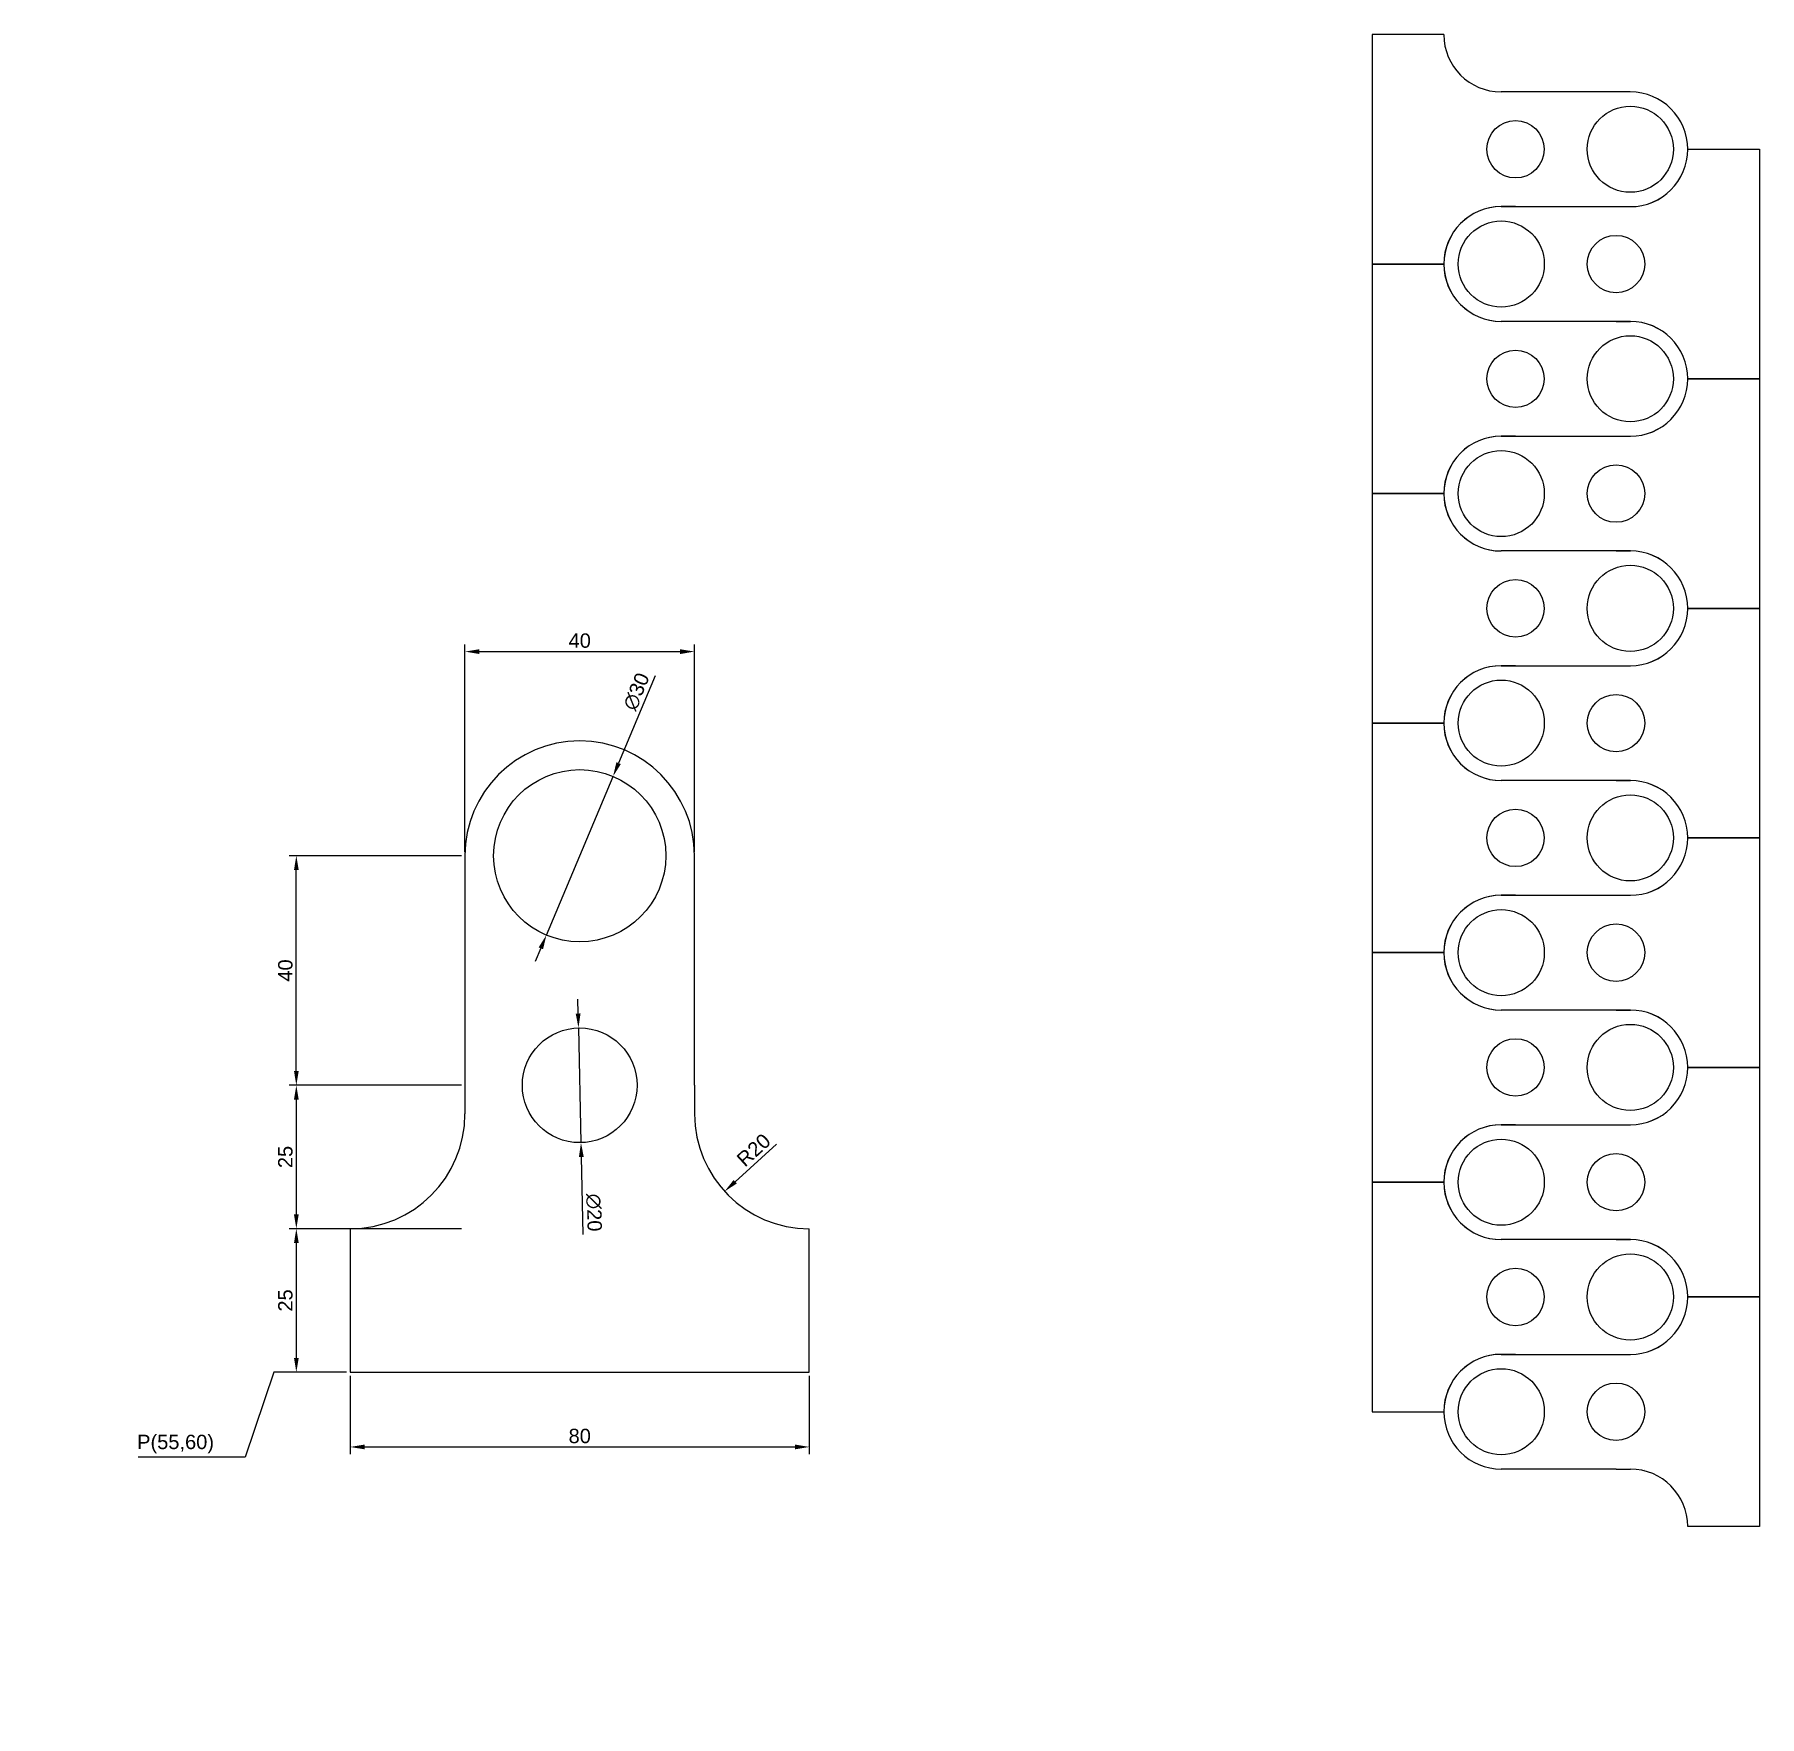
# Model space of a CAD drawing. Header units: millimetres. Extents: x 0 to 301, y 0 to 293.
import ezdxf

# ---------------------------------------------------------------- set-up
doc = ezdxf.new("R2010")
doc.units = ezdxf.units.MM
doc.layers.add('tasma', color=7, linetype='Continuous')
doc.layers.add('tasma @ 1', color=7, linetype='Continuous')
doc.styles.get("Standard").update_dxf_attribs({"font": 'arial.ttf'})
doc.dimstyles.new('ISO-25', dxfattribs={"dimtxt": 2.5, "dimasz": 2.5, "dimexe": 1.25, "dimexo": 0.625, "dimtad": 1, "dimtxsty": 'Standard', "dimcen": 2.5, "dimadec": 0, "dimazin": 0, "dimtfac": 1, "dimtmove": 0, "dimatfit": 3, "dimfxl": 1, "dimarcsym": 0})

# ---------------------------------------------------------------- blocks, each defined once
blk = doc.blocks.new('*D5')
at = {"layer": 'Defpoints', "color": 0}
for p in [(55, 60), (135, 60), (135, 46.97)]:
    blk.add_point(p, dxfattribs=at)
at = {"layer": 'tasma', "color": 0, "lineweight": -2}
for p, q in [((55, 59.38), (55, 45.72)), ((135, 59.38), (135, 45.72)), ((57.5, 46.97), (132.5, 46.97))]:
    blk.add_line(p, q, dxfattribs=at)
at = {"layer": 'tasma', "color": 0}
for points in [[(57.5, 47.39), (57.5, 46.56), (55, 46.97)], [(132.5, 47.39), (132.5, 46.56), (135, 46.97)]]:
    blk.add_solid(points, dxfattribs=at)
at = {"layer": 'tasma', "color": 0, "insert": (95, 48.87), "char_height": 2.5, "attachment_point": 5}
blk.add_mtext('80', dxfattribs=at)
blk = doc.blocks.new('*D6')
at = {"layer": 'Defpoints', "color": 0}
for p in [(55, 85), (45.62, 60), (55, 60)]:
    blk.add_point(p, dxfattribs=at)
at = {"layer": 'tasma', "color": 0, "lineweight": -2}
for p, q in [((54.37, 85), (44.37, 85)), ((45.62, 82.5), (45.62, 62.5)), ((54.37, 60), (44.37, 60))]:
    blk.add_line(p, q, dxfattribs=at)
at = {"layer": 'tasma', "color": 0}
for points in [[(45.21, 82.5), (46.04, 82.5), (45.62, 85)], [(45.21, 62.5), (46.04, 62.5), (45.62, 60)]]:
    blk.add_solid(points, dxfattribs=at)
at = {"layer": 'tasma', "color": 0, "insert": (43.72, 72.5), "char_height": 2.5, "attachment_point": 5, "rotation": 90}
blk.add_mtext('25', dxfattribs=at)
blk = doc.blocks.new('*D8')
at = {"layer": 'Defpoints', "color": 0}
for p in [(75, 110), (45.62, 85), (75, 85)]:
    blk.add_point(p, dxfattribs=at)
at = {"layer": 'tasma', "color": 0, "lineweight": -2}
for p, q in [((74.38, 110), (44.37, 110)), ((45.62, 107.5), (45.62, 87.5)), ((74.38, 85), (44.37, 85))]:
    blk.add_line(p, q, dxfattribs=at)
at = {"layer": 'tasma', "color": 0}
for points in [[(45.21, 107.5), (46.04, 107.5), (45.62, 110)], [(45.21, 87.5), (46.04, 87.5), (45.62, 85)]]:
    blk.add_solid(points, dxfattribs=at)
at = {"layer": 'tasma', "color": 0, "insert": (43.72, 97.5), "char_height": 2.5, "attachment_point": 5, "rotation": 90}
blk.add_mtext('25', dxfattribs=at)
blk = doc.blocks.new('*D9')
at = {"layer": 'Defpoints', "color": 0}
for p in [(45.62, 150), (75, 150), (75, 110)]:
    blk.add_point(p, dxfattribs=at)
at = {"layer": 'tasma', "color": 0, "lineweight": -2}
for p, q in [((74.38, 150), (44.37, 150)), ((45.62, 112.5), (45.62, 147.5)), ((74.38, 110), (44.37, 110))]:
    blk.add_line(p, q, dxfattribs=at)
at = {"layer": 'tasma', "color": 0}
for points in [[(45.21, 147.5), (46.04, 147.5), (45.62, 150)], [(45.21, 112.5), (46.04, 112.5), (45.62, 110)]]:
    blk.add_solid(points, dxfattribs=at)
at = {"layer": 'tasma', "color": 0, "insert": (43.72, 130), "char_height": 2.5, "attachment_point": 5, "rotation": 90}
blk.add_mtext('40', dxfattribs=at)
blk = doc.blocks.new('*D10')
at = {"layer": 'Defpoints', "color": 0}
for p in [(115, 185.57), (75, 150), (115, 150)]:
    blk.add_point(p, dxfattribs=at)
at = {"layer": 'tasma', "color": 0, "lineweight": -2}
for p, q in [((75, 150.62), (75, 186.82)), ((115, 150.62), (115, 186.82)), ((77.5, 185.57), (112.5, 185.57))]:
    blk.add_line(p, q, dxfattribs=at)
at = {"layer": 'tasma', "color": 0}
for points in [[(77.5, 185.98), (77.5, 185.15), (75, 185.57)], [(112.5, 185.98), (112.5, 185.15), (115, 185.57)]]:
    blk.add_solid(points, dxfattribs=at)
at = {"layer": 'tasma', "color": 0, "insert": (95, 187.47), "char_height": 2.5, "attachment_point": 5}
blk.add_mtext('40', dxfattribs=at)
blk = doc.blocks.new('*D11')
at = {"layer": 'Defpoints', "color": 0}
for p in [(100.81, 163.83), (89.19, 136.17)]:
    blk.add_point(p, dxfattribs=at)
at = {"layer": 'tasma', "color": 0, "lineweight": -2}
for p, q in [((108.16, 181.32), (101.78, 166.13)), ((89.19, 136.17), (100.81, 163.83)), ((88.22, 133.87), (87.25, 131.56))]:
    blk.add_line(p, q, dxfattribs=at)
at = {"layer": 'tasma', "color": 0}
for points in [[(101.39, 166.3), (102.16, 165.97), (100.81, 163.83)], [(87.84, 134.03), (88.61, 133.7), (89.19, 136.17)]]:
    blk.add_solid(points, dxfattribs=at)
at = {"layer": 'tasma', "color": 0, "insert": (104.88, 178.6), "char_height": 2.5, "attachment_point": 5, "rotation": 67.2105}
blk.add_mtext('∅30', dxfattribs=at)
blk = doc.blocks.new('*D12')
at = {"layer": 'Defpoints', "color": 0}
for p in [(94.78, 120), (95.22, 100)]:
    blk.add_point(p, dxfattribs=at)
at = {"layer": 'tasma', "color": 0, "lineweight": -2}
for p, q in [((94.72, 122.5), (94.66, 125)), ((94.78, 120), (95.22, 100)), ((95.58, 84), (95.28, 97.5))]:
    blk.add_line(p, q, dxfattribs=at)
at = {"layer": 'tasma', "color": 0}
for points in [[(95.14, 122.51), (94.3, 122.49), (94.78, 120)], [(95.7, 97.51), (94.86, 97.49), (95.22, 100)]]:
    blk.add_solid(points, dxfattribs=at)
at = {"layer": 'tasma', "color": 0, "insert": (97.47, 87.82), "char_height": 2.5, "attachment_point": 5, "rotation": 271.2802}
blk.add_mtext('∅20', dxfattribs=at)
blk = doc.blocks.new('*D13')
at = {"layer": 'Defpoints', "color": 0}
for p in [(135, 105), (120.24, 91.5)]:
    blk.add_point(p, dxfattribs=at)
at = {"layer": 'tasma', "color": 0, "lineweight": -2}
blk.add_line((129.26, 99.74), (122.09, 93.19), dxfattribs=at)
at = {"layer": 'tasma', "color": 0}
blk.add_solid([(121.81, 93.49), (122.37, 92.88), (120.24, 91.5)], dxfattribs=at)
at = {"layer": 'tasma', "color": 0, "insert": (125.31, 98.71), "char_height": 2.5, "attachment_point": 5, "rotation": 42.4593}
blk.add_mtext('R20', dxfattribs=at)
blk = doc.blocks.new('*D15')
at = {"layer": 'Defpoints', "color": 0}
for p in [(55, 60), (31.7, 45.2), (0, 0)]:
    blk.add_point(p, dxfattribs=at)
at = {"layer": 'tasma', "color": 0, "lineweight": -2}
for p, q in [((41.7, 60), (36.7, 45.2)), ((54.38, 60), (41.7, 60)), ((36.7, 45.2), (18.08, 45.2))]:
    blk.add_line(p, q, dxfattribs=at)
at = {"layer": 'tasma', "color": 0, "insert": (24.58, 47.47), "char_height": 2.5, "attachment_point": 5}
blk.add_mtext('P(55,60)', dxfattribs=at)

msp = doc.modelspace()

# ---------------------------------------------------------------- linework, layer by layer
for p, q in [((233.05, 293.106), (233.05, 253.106)), ((245.55, 293.106), (233.05, 293.106)), ((278.05, 283.106), (258.05, 283.106)), ((288.062, 273.106), (300.562, 273.106)), ((300.562, 273.106), (300.562, 233.106)), ((255.562, 263.106), (275.562, 263.106)), ((258.05, 263.106), (278.05, 263.106)), ((233.05, 253.106), (245.55, 253.106)), ((233.05, 253.106), (233.05, 213.106)), ((245.55, 253.106), (233.05, 253.106)), ((275.562, 243.106), (255.562, 243.106)), ((278.05, 243.106), (258.05, 243.106)), ((300.562, 233.106), (288.062, 233.106)), ((288.062, 233.106), (300.562, 233.106)), ((300.562, 233.106), (300.562, 193.106)), ((255.562, 223.106), (275.562, 223.106)), ((258.05, 223.106), (278.05, 223.106)), ((233.05, 213.106), (245.55, 213.106)), ((233.05, 213.106), (233.05, 173.106)), ((245.55, 213.106), (233.05, 213.106)), ((275.562, 203.106), (255.562, 203.106)), ((278.05, 203.106), (258.05, 203.106)), ((300.562, 193.106), (288.062, 193.106)), ((288.062, 193.106), (300.562, 193.106)), ((300.562, 193.106), (300.562, 153.106)), ((255.562, 183.106), (275.562, 183.106)), ((258.05, 183.106), (278.05, 183.106)), ((233.05, 173.106), (245.55, 173.106)), ((233.05, 173.106), (233.05, 133.106)), ((245.55, 173.106), (233.05, 173.106)), ((275.562, 163.106), (255.562, 163.106)), ((278.05, 163.106), (258.05, 163.106)), ((300.562, 153.106), (288.062, 153.106)), ((288.062, 153.106), (300.562, 153.106)), ((300.562, 153.106), (300.562, 113.106)), ((75, 150), (75, 110)), ((115, 110), (115, 150)), ((255.562, 143.106), (275.562, 143.106)), ((258.05, 143.106), (278.05, 143.106)), ((233.05, 133.106), (245.55, 133.106)), ((233.05, 133.106), (233.05, 93.106)), ((245.55, 133.106), (233.05, 133.106)), ((275.562, 123.106), (255.562, 123.106)), ((278.05, 123.106), (258.05, 123.106)), ((300.562, 113.106), (288.062, 113.106)), ((288.062, 113.106), (300.562, 113.106)), ((300.562, 113.106), (300.562, 73.106)), ((255.562, 103.106), (275.562, 103.106)), ((258.05, 103.106), (278.05, 103.106)), ((233.05, 93.106), (245.55, 93.106)), ((233.05, 93.106), (233.05, 53.106)), ((245.55, 93.106), (233.05, 93.106)), ((55, 85), (55, 60)), ((135, 60), (135, 85)), ((275.562, 83.106), (255.562, 83.106)), ((278.05, 83.106), (258.05, 83.106)), ((300.562, 73.106), (288.062, 73.106)), ((288.062, 73.106), (300.562, 73.106)), ((300.562, 73.106), (300.562, 33.106)), ((255.562, 63.106), (275.562, 63.106)), ((258.05, 63.106), (278.05, 63.106)), ((55, 60), (135, 60)), ((233.05, 53.106), (245.55, 53.106)), ((275.562, 43.106), (255.562, 43.106)), ((300.562, 33.106), (288.062, 33.106))]:
    msp.add_line(p, q)
for centre, radius in [((278.05, 273.106), 7.5), ((258.05, 273.106), 5), ((255.562, 253.106), 7.5), ((275.562, 253.106), 5), ((278.05, 233.106), 7.5), ((258.05, 233.106), 5), ((255.562, 213.106), 7.5), ((275.562, 213.106), 5), ((278.05, 193.106), 7.5), ((258.05, 193.106), 5), ((255.562, 173.106), 7.5), ((275.562, 173.106), 5), ((95, 150), 15), ((278.05, 153.106), 7.5), ((258.05, 153.106), 5), ((255.562, 133.106), 7.5), ((275.562, 133.106), 5), ((278.05, 113.106), 7.5), ((95, 110), 10), ((258.05, 113.106), 5), ((255.562, 93.106), 7.5), ((275.562, 93.106), 5), ((278.05, 73.106), 7.5), ((258.05, 73.106), 5), ((255.562, 53.106), 7.5), ((275.562, 53.106), 5)]:
    msp.add_circle(centre, radius)
for centre, radius, start, end in [((278.05, 273.106), 10, 270, 90), ((255.562, 253.106), 10, 90, 270), ((278.05, 233.106), 10, 270, 90), ((255.562, 213.106), 10, 90, 270), ((278.05, 193.106), 10, 270, 90), ((255.562, 173.106), 10, 90, 270), ((95, 150), 20, 0, 180), ((278.05, 153.106), 10, 270, 90), ((255.562, 133.106), 10, 90, 270), ((278.05, 113.106), 10, 270, 90), ((255.562, 93.106), 10, 90, 270), ((278.05, 73.106), 10, 270, 90), ((255.562, 53.106), 10, 90, 270)]:
    msp.add_arc(centre, radius, start, end)
at = {"layer": 'tasma'}
for p, q in [((258.05, 283.106), (255.55, 283.106)), ((253.05, 263.106), (253.05, 263.106)), ((258.05, 263.106), (255.55, 263.106)), ((275.562, 263.106), (278.062, 263.106)), ((258.05, 243.106), (255.55, 243.106)), ((275.562, 243.106), (278.062, 243.106)), ((280.562, 243.106), (280.562, 243.106)), ((253.05, 223.106), (253.05, 223.106)), ((258.05, 223.106), (255.55, 223.106)), ((275.562, 223.106), (278.062, 223.106)), ((258.05, 203.106), (255.55, 203.106)), ((275.562, 203.106), (278.062, 203.106)), ((280.562, 203.106), (280.562, 203.106)), ((253.05, 183.106), (253.05, 183.106)), ((258.05, 183.106), (255.55, 183.106)), ((275.562, 183.106), (278.062, 183.106)), ((258.05, 163.106), (255.55, 163.106)), ((275.562, 163.106), (278.062, 163.106)), ((280.562, 163.106), (280.562, 163.106)), ((253.05, 143.106), (253.05, 143.106)), ((258.05, 143.106), (255.55, 143.106)), ((275.562, 143.106), (278.062, 143.106)), ((258.05, 123.106), (255.55, 123.106)), ((275.562, 123.106), (278.062, 123.106)), ((280.562, 123.106), (280.562, 123.106)), ((75, 110), (75, 105)), ((115, 110), (115, 105)), ((253.05, 103.106), (253.05, 103.106)), ((258.05, 103.106), (255.55, 103.106)), ((275.562, 103.106), (278.062, 103.106)), ((115, 100), (115, 100)), ((258.05, 83.106), (255.55, 83.106)), ((275.562, 83.106), (278.062, 83.106)), ((280.562, 83.106), (280.562, 83.106)), ((253.05, 63.106), (253.05, 63.106)), ((258.05, 63.106), (255.55, 63.106)), ((275.562, 63.106), (278.062, 63.106)), ((275.562, 43.106), (278.062, 43.106)), ((280.562, 43.106), (280.562, 43.106))]:
    msp.add_line(p, q, dxfattribs=at)
for centre, radius, start, end in [((255.55, 293.106), 10, 180, 270), ((278.062, 273.106), 10, 270, 0), ((255.55, 253.106), 10, 90, 180), ((255.55, 253.106), 10, 180, 270), ((278.062, 233.106), 10, 0, 90), ((278.062, 233.106), 10, 270, 0), ((255.55, 213.106), 10, 90, 180), ((255.55, 213.106), 10, 180, 270), ((278.062, 193.106), 10, 0, 90), ((278.062, 193.106), 10, 270, 0), ((255.55, 173.106), 10, 90, 180), ((255.55, 173.106), 10, 180, 270), ((278.062, 153.106), 10, 0, 90), ((278.062, 153.106), 10, 270, 0), ((255.55, 133.106), 10, 90, 180), ((255.55, 133.106), 10, 180, 270), ((278.062, 113.106), 10, 0, 90), ((278.062, 113.106), 10, 270, 0), ((55, 105), 20, 270, 0), ((135, 105), 20, 180, 270), ((255.55, 93.106), 10, 90, 180), ((255.55, 93.106), 10, 180, 270), ((278.062, 73.106), 10, 0, 90), ((278.062, 73.106), 10, 270, 0), ((255.55, 53.106), 10, 90, 180), ((278.062, 33.106), 10, 0, 90)]:
    msp.add_arc(centre, radius, start, end, dxfattribs=at)

# ---------------------------------------------------------------- dimensions: what is measured, and where the dimension line sits
for base, p1, p2, picture, middle in [((115, 185.566), (75, 150), (115, 150), '*D10', (95, 187.467)), ((135, 46.972), (55, 60), (135, 60), '*D5', (95, 48.874))]:
    dim = msp.add_linear_dim(base=base, p1=p1, p2=p2, dimstyle='ISO-25', dxfattribs=at)
    dim.commit()
    dim.dimension.update_dxf_attribs({"geometry": picture, "text_midpoint": middle})
for p1, p2, picture, middle in [((89.19, 136.171), (100.81, 163.829), '*D11', (106.697, 177.84)), ((94.777, 119.998), (95.223, 100.002), '*D12', (95.497, 87.771))]:
    dim = msp.add_diameter_dim_2p(p1=p1, p2=p2, dimstyle='ISO-25', dxfattribs=at)
    dim.commit()
    dim.dimension.update_dxf_attribs({"geometry": picture, "text_midpoint": middle, "dimtype": 163})
for base, p1, p2, picture, middle in [((45.625, 150), (75, 110), (75, 150), '*D9', (43.723, 130)), ((45.625, 85), (75, 110), (75, 85), '*D8', (43.723, 97.5)), ((45.623, 60), (55, 85), (55, 60), '*D6', (43.722, 72.5))]:
    dim = msp.add_linear_dim(base=base, p1=p1, p2=p2, angle=90, dimstyle='ISO-25', dxfattribs=at)
    dim.commit()
    dim.dimension.update_dxf_attribs({"geometry": picture, "text_midpoint": middle})
dim = msp.add_radius_dim(center=(135, 105), mpoint=(120.245, 91.499), dimstyle='ISO-25', dxfattribs=at)
dim.commit()
dim.dimension.update_dxf_attribs({"geometry": '*D13', "text_midpoint": (126.595, 97.309), "dimtype": 164})
at = {"layer": 'tasma @ 1'}
dim = msp.add_ordinate_dim(feature_location=(55, 60), offset=(-23.298, -14.796), dtype=0, origin=(0, 0), text='P(55,60)', dimstyle='ISO-25', override={"dimscale": 1, "dimtix": 0, "dimtofl": 1, "dimtmove": 0, "dimatfit": 3}, dxfattribs=at)
dim.commit()
dim.dimension.update_dxf_attribs({"geometry": '*D15', "text_midpoint": (24.577, 47.468)})

doc.saveas('drawing.dxf')
